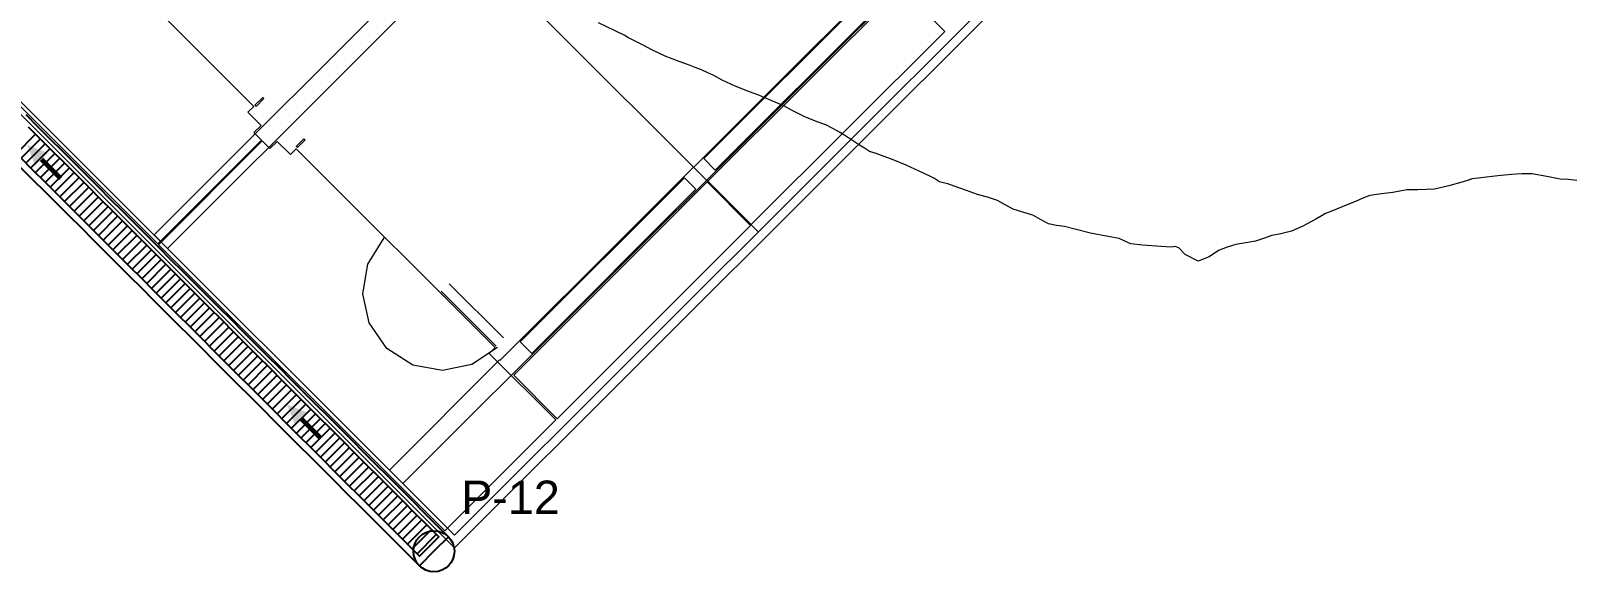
# Model space of a CAD drawing. Header units: metres. Extents: x 354768 to 355417, y 9249536 to 9250102.
# Drawn here: x 354861.9 to 354884.44, y 9249834.51 to 9249842.33 of the extents above; entities that cross this region are included whole.
import ezdxf
from ezdxf.enums import TextEntityAlignment as Align

# ---------------------------------------------------------------- set-up
doc = ezdxf.new("R2010")
doc.units = ezdxf.units.M
doc.header["$LTSCALE"] = 0.25
for name, color, linetype, lineweight in [('ARQ-BASE', 8, 'CONTINUOUS', 13), ('ARQ-TECHO', 8, 'CONTINUOUS', 13), ('ARQ-VEREDA', 9, 'CONTINUOUS', 9), ('CUNETA-S1', 5, 'CONTINUOUS', 35)]:
    doc.layers.add(name, color=color, linetype=linetype, lineweight=lineweight)
for name, color, linetype, true_color in [('CUN-FLUJO', 1, 'CONTINUOUS', 0xe60000), ('CUN-REJ-BORDE', 4, 'CONTINUOUS', 0x00aae6), ('CUN-REJ-PLATINA', 4, 'CONTINUOUS', 0x78cdf0)]:
    doc.layers.add(name, color=color, linetype=linetype, true_color=true_color)
doc.layers.add('CURVAS', color=33, linetype='CONTINUOUS', lineweight=13, true_color=0xb08860)
doc.layers.add('NUDOS', color=7, linetype='CONTINUOUS')
doc.layers.add('TEXTOS', color=7, linetype='CONTINUOUS')
doc.styles.get("Standard").update_dxf_attribs({"font": 'arial.ttf'})

# ---------------------------------------------------------------- blocks, each defined once
blk = doc.blocks.new('ARQUITECTURA_BASE')
at = {"layer": 'ARQ-BASE'}
for points in [[(354871.751, 9249840.459), (354874.155, 9249842.863)], [(354874.325, 9249842.694), (354871.921, 9249840.289)], [(354871.921, 9249840.289), (354871.751, 9249840.459)], [(354869.064, 9249837.772), (354871.468, 9249840.176)], [(354871.468, 9249840.176), (354871.638, 9249840.007)], [(354871.638, 9249840.007), (354869.234, 9249837.602)], [(354869.234, 9249837.602), (354869.064, 9249837.772)]]:
    blk.add_lwpolyline(points, dxfattribs=at)
at = {"layer": 'ARQ-TECHO'}
for points in [[(354849.707, 9249862.22), (354872.547, 9249839.381)], [(354868.102, 9249834.753), (354845.171, 9249857.684)], [(354868.102, 9249834.937), (354845.355, 9249857.684)], [(354863.701, 9249839.338), (354871.74, 9249847.378)], [(354871.938, 9249847.18), (354863.899, 9249839.14)], [(354875.386, 9249843.733), (354867.346, 9249835.693)], [(354868.771, 9249837.5), (354874.427, 9249843.157)], [(354876.326, 9249842.977), (354868.102, 9249834.753)], [(354876.142, 9249842.977), (354868.102, 9249834.937)], [(354863.899, 9249839.14), (354863.701, 9249839.338)], [(354868.732, 9249837.687), (354868.354, 9249837.436), (354867.924, 9249837.349), (354867.493, 9249837.429), (354867.112, 9249837.674), (354866.854, 9249838.048), (354866.76, 9249838.476), (354866.832, 9249838.908), (354867.071, 9249839.294)], [(354868.025, 9249838.621), (354868.817, 9249837.829)], [(354867.904, 9249838.515), (354868.71, 9249837.709)], [(354867.148, 9249835.891), (354868.763, 9249837.507)], [(354868.763, 9249837.507), (354868.771, 9249837.5)], [(354867.346, 9249835.693), (354867.148, 9249835.891)]]:
    blk.add_lwpolyline(points, dxfattribs=at)
for points in [[(354865.196, 9249841.223), (354865.178, 9249841.241), (354865.292, 9249841.354), (354865.309, 9249841.336), (354865.196, 9249841.223)], [(354865.801, 9249840.618), (354865.783, 9249840.636), (354865.896, 9249840.749), (354865.914, 9249840.731), (354865.801, 9249840.618)]]:
    blk.add_lwpolyline(points, close=True, dxfattribs=at)
at = {"layer": 'ARQ-VEREDA'}
for points in [[(354862.247, 9249844.136), (354865.161, 9249841.223)], [(354871.813, 9249840.125), (354874.647, 9249842.959)], [(354874.647, 9249842.959), (354875.283, 9249842.322)], [(354863.755, 9249839.206), (354860.23, 9249842.731)], [(354875.283, 9249842.322), (354872.449, 9249839.489)], [(354865.161, 9249841.223), (354865.076, 9249841.138)], [(354865.076, 9249841.138), (354865.27, 9249840.944)], [(354865.27, 9249840.944), (354865.164, 9249840.838)], [(354865.164, 9249840.838), (354865.276, 9249840.726)], [(354865.276, 9249840.726), (354863.755, 9249839.206)], [(354863.766, 9249839.195), (354865.286, 9249840.716)], [(354865.286, 9249840.716), (354865.398, 9249840.604)], [(354865.398, 9249840.604), (354865.504, 9249840.71)], [(354865.504, 9249840.71), (354865.698, 9249840.516)], [(354865.698, 9249840.516), (354865.783, 9249840.601)], [(354865.783, 9249840.601), (354868.696, 9249837.687)], [(354868.969, 9249837.281), (354871.802, 9249840.114)], [(354871.802, 9249840.114), (354872.439, 9249839.478)], [(354872.449, 9249839.489), (354871.813, 9249840.125)], [(354872.439, 9249839.478), (354869.605, 9249836.644)], [(354867.961, 9249835), (354863.766, 9249839.195)], [(354868.696, 9249837.687), (354868.611, 9249837.602)], [(354868.611, 9249837.602), (354869.587, 9249836.627)], [(354869.605, 9249836.644), (354868.969, 9249837.281)], [(354869.587, 9249836.627), (354867.961, 9249835)]]:
    blk.add_lwpolyline(points, dxfattribs=at)
blk = doc.blocks.new('CURVAS_DE_NIVEL')
at = {"layer": 'CURVAS'}
for points in [[(354882.989, 9249840.154), (354882.987, 9249840.153), (354882.974, 9249840.15), (354882.966, 9249840.147), (354882.873, 9249840.117), (354882.667, 9249840.057), (354882.457, 9249840.01), (354882.209, 9249839.998), (354882.051, 9249840.001), (354881.949, 9249839.98), (354881.847, 9249839.958), (354881.679, 9249839.94), (354881.507, 9249839.917), (354881.403, 9249839.877), (354881.3, 9249839.83), (354881.159, 9249839.773), (354880.962, 9249839.693), (354880.86, 9249839.651), (354880.812, 9249839.621), (354880.719, 9249839.569), (354880.528, 9249839.467), (354880.363, 9249839.391), (354880.206, 9249839.354), (354880.071, 9249839.33), (354879.951, 9249839.287), (354879.831, 9249839.246), (354879.692, 9249839.222), (354879.546, 9249839.197), (354879.417, 9249839.159), (354879.292, 9249839.11), (354879.157, 9249839.015), (354878.992, 9249838.954), (354878.805, 9249839.053), (354878.711, 9249839.148), (354878.656, 9249839.168), (354878.597, 9249839.158), (354878.452, 9249839.168), (354878.178, 9249839.19), (354878.007, 9249839.208), (354877.921, 9249839.245), (354877.837, 9249839.284), (354877.675, 9249839.316), (354877.418, 9249839.366), (354877.189, 9249839.421), (354877.035, 9249839.46), (354876.918, 9249839.477), (354876.803, 9249839.501), (354876.693, 9249839.56), (354876.57, 9249839.628), (354876.425, 9249839.672), (354876.282, 9249839.716), (354876.169, 9249839.781), (354876.056, 9249839.845), (354875.923, 9249839.887), (354875.763, 9249839.932), (354875.601, 9249839.989), (354875.422, 9249840.054), (354875.326, 9249840.089), (354875.263, 9249840.104), (354875.207, 9249840.118), (354875.132, 9249840.165), (354875.062, 9249840.2), (354874.907, 9249840.275), (354874.719, 9249840.36), (354874.525, 9249840.44), (354874.358, 9249840.504), (354874.279, 9249840.533), (354874.228, 9249840.547), (354874.18, 9249840.56), (354874.105, 9249840.608), (354874.02, 9249840.664), (354873.86, 9249840.769), (354873.742, 9249840.844), (354873.643, 9249840.9), (354873.541, 9249840.951), (354873.413, 9249840.997), (354873.232, 9249841.068), (354873.048, 9249841.163), (354872.926, 9249841.23), (354872.832, 9249841.27), (354872.739, 9249841.307), (354872.649, 9249841.348), (354872.558, 9249841.389), (354872.42, 9249841.437), (354872.212, 9249841.517), (354872.02, 9249841.609), (354871.9, 9249841.673), (354871.81, 9249841.715), (354871.72, 9249841.756), (354871.627, 9249841.794), (354871.531, 9249841.831), (354871.392, 9249841.88), (354871.185, 9249841.959), (354870.993, 9249842.052), (354870.873, 9249842.115), (354870.775, 9249842.163), (354870.697, 9249842.201), (354870.642, 9249842.234), (354870.588, 9249842.267), (354870.455, 9249842.329), (354870.212, 9249842.447)], [(354884.538, 9249840.136), (354884.417, 9249840.149), (354884.295, 9249840.157), (354884.101, 9249840.196), (354883.879, 9249840.235), (354883.732, 9249840.236), (354883.583, 9249840.225), (354883.384, 9249840.204), (354883.136, 9249840.174), (354883.014, 9249840.159), (354882.989, 9249840.154)]]:
    blk.add_lwpolyline(points, dxfattribs=at)
blk = doc.blocks.new('CUNETAS_SISTEMA_1_OESTE')
at = {"layer": 'CUN-FLUJO', "const_width": 0.07}
for points in [[(354862.335, 9249840.165), (354862.052, 9249840.448)], [(354866.143, 9249836.357), (354865.86, 9249836.64)]]:
    blk.add_lwpolyline(points, dxfattribs=at)
at = {"layer": 'CUN-FLUJO', "true_color": 0xe60000}
for points in [[(354861.84, 9249840.66), (354861.96, 9249840.356), (354862.144, 9249840.54)], [(354865.648, 9249836.852), (354865.769, 9249836.548), (354865.952, 9249836.731)]]:
    blk.add_solid(points, dxfattribs=at)
at = {"layer": 'CUN-REJ-BORDE'}
for points in [[(354861.822, 9249841.102), (354861.999, 9249840.925), (354862.176, 9249840.748), (354862.353, 9249840.572), (354862.53, 9249840.395), (354862.706, 9249840.218), (354862.883, 9249840.041), (354863.06, 9249839.864), (354863.237, 9249839.687), (354863.414, 9249839.51), (354863.591, 9249839.334), (354863.768, 9249839.157), (354863.944, 9249838.98), (354864.121, 9249838.803), (354864.298, 9249838.626), (354864.475, 9249838.449), (354864.652, 9249838.272), (354864.829, 9249838.096), (354865.006, 9249837.919), (354865.182, 9249837.742), (354865.359, 9249837.565), (354865.536, 9249837.388), (354865.713, 9249837.211), (354865.89, 9249837.034), (354866.067, 9249836.858), (354866.244, 9249836.681), (354866.42, 9249836.504), (354866.597, 9249836.327), (354866.774, 9249836.15), (354866.951, 9249835.973), (354867.128, 9249835.796), (354867.305, 9249835.62), (354867.482, 9249835.443), (354867.658, 9249835.266), (354867.835, 9249835.089), (354868.012, 9249834.912), (354867.8, 9249834.7), (354867.588, 9249834.488), (354867.411, 9249834.665), (354867.234, 9249834.842), (354867.057, 9249835.018), (354866.88, 9249835.195), (354866.704, 9249835.372), (354866.527, 9249835.549), (354866.35, 9249835.726), (354866.173, 9249835.903), (354865.996, 9249836.08), (354865.819, 9249836.256), (354865.642, 9249836.433), (354865.466, 9249836.61), (354865.289, 9249836.787), (354865.112, 9249836.964), (354864.935, 9249837.141), (354864.758, 9249837.318), (354864.581, 9249837.494), (354864.404, 9249837.671), (354864.228, 9249837.848), (354864.051, 9249838.025), (354863.874, 9249838.202), (354863.697, 9249838.379), (354863.52, 9249838.556), (354863.343, 9249838.732), (354863.166, 9249838.909), (354862.99, 9249839.086), (354862.813, 9249839.263), (354862.636, 9249839.44), (354862.459, 9249839.617), (354862.282, 9249839.794), (354862.105, 9249839.97), (354861.928, 9249840.147), (354861.752, 9249840.324)], [(354861.858, 9249840.925), (354862.034, 9249840.748), (354862.211, 9249840.572), (354862.388, 9249840.395), (354862.565, 9249840.218), (354862.742, 9249840.041), (354862.919, 9249839.864), (354863.096, 9249839.687), (354863.272, 9249839.51), (354863.449, 9249839.334), (354863.626, 9249839.157), (354863.803, 9249838.98), (354863.98, 9249838.803), (354864.157, 9249838.626), (354864.334, 9249838.449), (354864.51, 9249838.272), (354864.687, 9249838.096), (354864.864, 9249837.919), (354865.041, 9249837.742), (354865.218, 9249837.565), (354865.395, 9249837.388), (354865.572, 9249837.211), (354865.748, 9249837.034), (354865.925, 9249836.858), (354866.102, 9249836.681), (354866.279, 9249836.504), (354866.456, 9249836.327), (354866.633, 9249836.15), (354866.81, 9249835.973), (354866.986, 9249835.796), (354867.163, 9249835.62), (354867.34, 9249835.443), (354867.517, 9249835.266), (354867.694, 9249835.089), (354867.871, 9249834.912), (354867.588, 9249834.629), (354867.411, 9249834.806), (354867.234, 9249834.983), (354867.057, 9249835.16), (354866.88, 9249835.337), (354866.704, 9249835.514), (354866.527, 9249835.69), (354866.35, 9249835.867), (354866.173, 9249836.044), (354865.996, 9249836.221), (354865.819, 9249836.398), (354865.642, 9249836.575), (354865.466, 9249836.752), (354865.289, 9249836.928), (354865.112, 9249837.105), (354864.935, 9249837.282), (354864.758, 9249837.459), (354864.581, 9249837.636), (354864.404, 9249837.813), (354864.228, 9249837.99), (354864.051, 9249838.166), (354863.874, 9249838.343), (354863.697, 9249838.52), (354863.52, 9249838.697), (354863.343, 9249838.874), (354863.166, 9249839.051), (354862.99, 9249839.228), (354862.813, 9249839.404), (354862.636, 9249839.581), (354862.459, 9249839.758), (354862.282, 9249839.935), (354862.105, 9249840.112), (354861.928, 9249840.289), (354861.752, 9249840.466)]]:
    blk.add_lwpolyline(points, dxfattribs=at)
at = {"layer": 'CUN-REJ-PLATINA'}
for p, q in [((354861.684, 9249840.534), (354861.966, 9249840.816)), ((354861.754, 9249840.463), (354862.037, 9249840.746)), ((354861.825, 9249840.392), (354862.108, 9249840.675)), ((354861.896, 9249840.321), (354862.179, 9249840.604)), ((354861.966, 9249840.251), (354862.249, 9249840.534)), ((354862.037, 9249840.18), (354862.32, 9249840.463)), ((354862.108, 9249840.109), (354862.391, 9249840.392)), ((354862.179, 9249840.039), (354862.461, 9249840.321)), ((354862.249, 9249839.968), (354862.532, 9249840.251)), ((354862.32, 9249839.897), (354862.603, 9249840.18)), ((354862.391, 9249839.827), (354862.673, 9249840.109)), ((354862.461, 9249839.756), (354862.744, 9249840.039)), ((354862.532, 9249839.685), (354862.815, 9249839.968)), ((354862.603, 9249839.614), (354862.886, 9249839.897)), ((354862.673, 9249839.544), (354862.956, 9249839.827)), ((354862.744, 9249839.473), (354863.027, 9249839.756)), ((354862.815, 9249839.402), (354863.098, 9249839.685)), ((354862.886, 9249839.332), (354863.168, 9249839.614)), ((354862.956, 9249839.261), (354863.239, 9249839.544)), ((354863.027, 9249839.19), (354863.31, 9249839.473)), ((354863.098, 9249839.119), (354863.381, 9249839.402)), ((354863.168, 9249839.049), (354863.451, 9249839.332)), ((354863.239, 9249838.978), (354863.522, 9249839.261)), ((354863.31, 9249838.907), (354863.593, 9249839.19)), ((354863.381, 9249838.837), (354863.663, 9249839.119)), ((354863.451, 9249838.766), (354863.734, 9249839.049)), ((354863.522, 9249838.695), (354863.805, 9249838.978)), ((354863.593, 9249838.624), (354863.876, 9249838.907)), ((354863.663, 9249838.554), (354863.946, 9249838.837)), ((354863.734, 9249838.483), (354864.017, 9249838.766)), ((354863.805, 9249838.412), (354864.088, 9249838.695)), ((354863.876, 9249838.342), (354864.158, 9249838.624)), ((354863.946, 9249838.271), (354864.229, 9249838.554)), ((354864.017, 9249838.2), (354864.3, 9249838.483)), ((354864.088, 9249838.129), (354864.371, 9249838.412)), ((354864.158, 9249838.059), (354864.441, 9249838.342)), ((354864.229, 9249837.988), (354864.512, 9249838.271)), ((354864.3, 9249837.917), (354864.583, 9249838.2)), ((354864.371, 9249837.847), (354864.653, 9249838.129)), ((354864.441, 9249837.776), (354864.724, 9249838.059)), ((354864.512, 9249837.705), (354864.795, 9249837.988)), ((354864.583, 9249837.634), (354864.866, 9249837.917)), ((354864.653, 9249837.564), (354864.936, 9249837.847)), ((354864.724, 9249837.493), (354865.007, 9249837.776)), ((354864.795, 9249837.422), (354865.078, 9249837.705)), ((354864.866, 9249837.352), (354865.148, 9249837.634)), ((354864.936, 9249837.281), (354865.219, 9249837.564)), ((354865.007, 9249837.21), (354865.29, 9249837.493)), ((354865.078, 9249837.14), (354865.36, 9249837.422)), ((354865.148, 9249837.069), (354865.431, 9249837.352)), ((354865.219, 9249836.998), (354865.502, 9249837.281)), ((354865.29, 9249836.927), (354865.573, 9249837.21)), ((354865.36, 9249836.857), (354865.643, 9249837.14)), ((354865.431, 9249836.786), (354865.714, 9249837.069)), ((354865.502, 9249836.715), (354865.785, 9249836.998)), ((354865.573, 9249836.645), (354865.855, 9249836.927)), ((354865.643, 9249836.574), (354865.926, 9249836.857)), ((354865.714, 9249836.503), (354865.997, 9249836.786)), ((354865.785, 9249836.432), (354866.068, 9249836.715)), ((354865.855, 9249836.362), (354866.138, 9249836.645)), ((354865.926, 9249836.291), (354866.209, 9249836.574)), ((354865.997, 9249836.22), (354866.28, 9249836.503)), ((354866.068, 9249836.15), (354866.35, 9249836.432)), ((354866.138, 9249836.079), (354866.421, 9249836.362)), ((354866.209, 9249836.008), (354866.492, 9249836.291)), ((354866.28, 9249835.937), (354866.563, 9249836.22)), ((354866.35, 9249835.867), (354866.633, 9249836.15)), ((354866.421, 9249835.796), (354866.704, 9249836.079)), ((354866.492, 9249835.725), (354866.775, 9249836.008)), ((354866.563, 9249835.655), (354866.845, 9249835.937)), ((354866.633, 9249835.584), (354866.916, 9249835.867)), ((354866.704, 9249835.513), (354866.987, 9249835.796)), ((354866.775, 9249835.442), (354867.058, 9249835.725)), ((354866.845, 9249835.372), (354867.128, 9249835.655)), ((354866.916, 9249835.301), (354867.199, 9249835.584)), ((354866.987, 9249835.23), (354867.27, 9249835.513)), ((354867.058, 9249835.16), (354867.34, 9249835.442)), ((354867.128, 9249835.089), (354867.411, 9249835.372)), ((354867.199, 9249835.018), (354867.482, 9249835.301)), ((354867.27, 9249834.947), (354867.553, 9249835.23)), ((354867.34, 9249834.877), (354867.623, 9249835.16)), ((354867.411, 9249834.806), (354867.694, 9249835.089)), ((354867.482, 9249834.735), (354867.765, 9249835.018)), ((354867.553, 9249834.665), (354867.835, 9249834.947))]:
    blk.add_line(p, q, dxfattribs=at)
blk = doc.blocks.new('ROTULOS_RED')
at = {"layer": 'NUDOS'}
blk.add_circle((354867.8, 9249834.7), 0.3, dxfattribs=at)
at = {"layer": 'TEXTOS'}
blk.add_text('P-12', height=0.4894, dxfattribs=at).set_placement((354868.2, 9249835.1), align=Align.BOTTOM_LEFT)

msp = doc.modelspace()

# ---------------------------------------------------------------- block references
at = {"layer": 'ARQ-BASE'}
msp.add_blockref('ARQUITECTURA_BASE', (0, 0), dxfattribs=at)
at = {"layer": 'CUNETA-S1'}
msp.add_blockref('CUNETAS_SISTEMA_1_OESTE', (0, 0), dxfattribs=at)
at = {"layer": 'CURVAS'}
msp.add_blockref('CURVAS_DE_NIVEL', (0, 0), dxfattribs=at)
at = {"layer": 'NUDOS'}
msp.add_blockref('ROTULOS_RED', (0, 0), dxfattribs=at)

doc.saveas('drawing.dxf')
